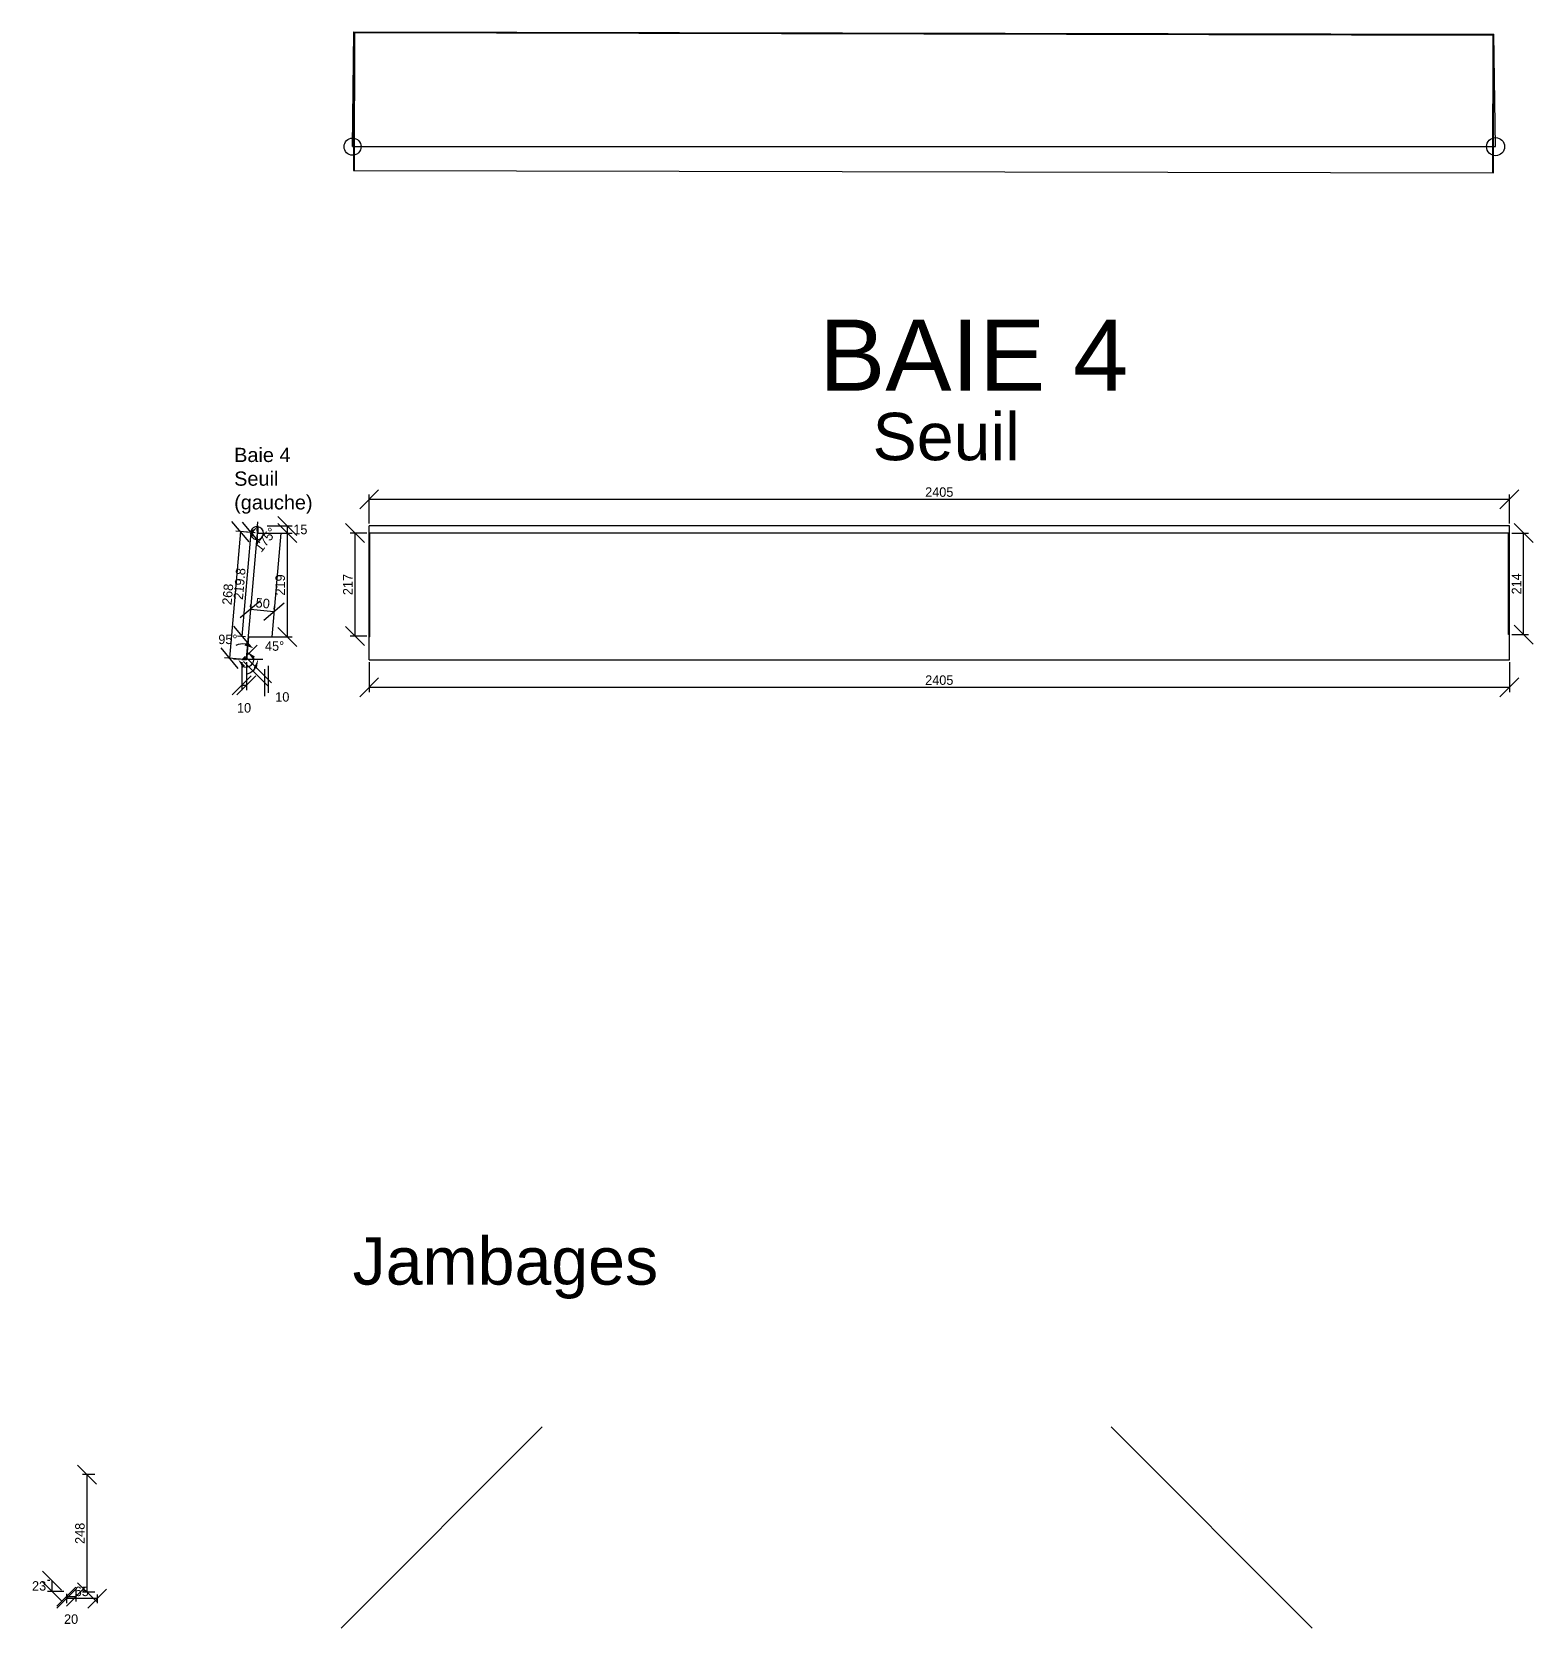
# Model space of a CAD drawing. Header units: millimetres. Extents: x -676 to 20580, y -6551 to 2408.
# Drawn here: x -676 to 2490, y -1724 to 1642 of the extents above; entities that cross this region are included whole.
import ezdxf

# ---------------------------------------------------------------- set-up
doc = ezdxf.new("R2010")
doc.units = ezdxf.units.MM
doc.layers.get('0').update_dxf_attribs({"lineweight": 25, "true_color": 0xffffff})
doc.layers.get('Defpoints').update_dxf_attribs({"true_color": 0xffffff})
for name, color, linetype, lineweight, true_color in [('0 ... Seuil', 178, 'Continuous', 25, 0x000000), ('0 ... Seuil ... Existant', 2, 'Continuous', 25, 0xffff00), ('0 ... Seuil ... Existant ... Projection Joue Théorique', 96, 'Continuous', 25, 0x008000), ('0 ... Seuil ... Rectangle', 5, 'Continuous', 25, 0x0000ff), ('Cotes', 4, 'Continuous', 25, 0x00ffff)]:
    doc.layers.add(name, color=color, linetype=linetype, lineweight=lineweight, true_color=true_color)
doc.styles.add('QCADDimTextStyle', font='txt')
doc.styles.add('textstyle11', font='')
doc.styles.add('textstyle12', font='')
doc.styles.add('textstyle22', font='')
doc.styles.add('textstyle24', font='')
doc.styles.get('textstyle11').set_extended_font_data('Liberation Sans')
doc.styles.get('textstyle12').set_extended_font_data('Liberation Sans')
doc.styles.get('textstyle22').set_extended_font_data('Liberation Sans')
doc.styles.get('textstyle24').set_extended_font_data('Liberation Sans')
doc.dimstyles.new('QCADDimStyle', dxfattribs={"dimtxt": 20, "dimasz": 20, "dimexe": 10, "dimexo": 5, "dimgap": 5, "dimtad": 1, "dimtoh": 1, "dimdec": 4, "dimzin": 0, "dimdsep": 46, "dimtxsty": 'QCADDimTextStyle', "dimcen": 0.09, "dimadec": 0, "dimazin": 0, "dimtfac": 1, "dimtdec": 4, "dimtofl": 0, "dimtmove": 0, "dimatfit": 3, "dimfxl": 1, "dimtolj": 1, "dimtzin": 0, "dimarcsym": 0})

# ---------------------------------------------------------------- blocks, each defined once
blk = doc.blocks.new('SeuilBaie1_VueDessus')
at = {"layer": '0 ... Seuil'}
for p, q in [((-5, -282), (-5, 0)), ((2400, 0), (-5, 0)), ((2400, -282), (2400, 0)), ((2400, -15), (-5, -15)), ((-3.5, -234), (-3.5, -15)), ((2398.5, -229), (2398.5, -15)), ((-3.5, -234), (-5, -234)), ((2400, -229), (2398.5, -229)), ((-5, -282), (2400, -282))]:
    blk.add_line(p, q, dxfattribs=at)
blk = doc.blocks.new('*D20')
at = {"layer": 'Cotes', "color": 0, "lineweight": -2}
for p, q in [((35, 313), (35, 249.8)), ((2440, 313), (2440, 249.8)), ((55, 279.8), (15, 239.8)), ((2420, 239.8), (2460, 279.8)), ((35, 259.8), (2440, 259.8))]:
    blk.add_line(p, q, dxfattribs=at)
at = {"layer": 'Defpoints', "color": 0}
for p in [(35, 318), (2440, 318), (2440, 259.8)]:
    blk.add_point(p, dxfattribs=at)
at = {"layer": 'Cotes', "color": 0, "insert": (1237.5, 274.8), "char_height": 20, "attachment_point": 5, "style": 'QCADDimTextStyle'}
blk.add_mtext('\\A1;2405', dxfattribs=at)
blk = doc.blocks.new('*D21')
at = {"layer": 'Cotes', "color": 0, "lineweight": -2}
for p, q in [((55, 676.4), (15, 636.4)), ((2420, 636.4), (2460, 676.4)), ((35, 605), (35, 666.4)), ((35, 656.4), (2440, 656.4)), ((2440, 605), (2440, 666.4))]:
    blk.add_line(p, q, dxfattribs=at)
at = {"layer": 'Defpoints', "color": 0}
for p in [(2440, 656.4), (35, 600), (2440, 600)]:
    blk.add_point(p, dxfattribs=at)
at = {"layer": 'Cotes', "color": 0, "insert": (1237.5, 671.4), "char_height": 20, "attachment_point": 5, "style": 'QCADDimTextStyle'}
blk.add_mtext('\\A1;2405', dxfattribs=at)
blk = doc.blocks.new('*D29')
at = {"layer": 'Cotes', "color": 0, "lineweight": -2}
for p, q in [((-583.7, -1642), (-623.7, -1682)), ((-558.7, -1682), (-518.7, -1642)), ((-603.7, -1655), (-603.7, -1672)), ((-538.7, -1662), (-603.7, -1662)), ((-538.7, -1653.5), (-538.7, -1672))]:
    blk.add_line(p, q, dxfattribs=at)
at = {"layer": 'Defpoints', "color": 0}
for p in [(-538.7, -1648.5), (-603.7, -1650), (-603.7, -1662)]:
    blk.add_point(p, dxfattribs=at)
at = {"layer": 'Cotes', "color": 0, "insert": (-571.2, -1647), "char_height": 20, "attachment_point": 5, "style": 'QCADDimTextStyle'}
blk.add_mtext('\\A1;65', dxfattribs=at)
blk = doc.blocks.new('*D30')
at = {"layer": 'Cotes', "color": 0, "lineweight": -2}
for p, q in [((-583.7, -1638), (-623.7, -1678)), ((-603.7, -1678), (-563.7, -1638)), ((-603.7, -1652), (-603.7, -1668)), ((-603.7, -1658), (-583.7, -1658)), ((-583.7, -1652), (-583.7, -1668))]:
    blk.add_line(p, q, dxfattribs=at)
at = {"layer": 'Defpoints', "color": 0}
for p in [(-603.7, -1647), (-583.7, -1647), (-583.7, -1658)]:
    blk.add_point(p, dxfattribs=at)
at = {"layer": 'Cotes', "color": 0, "insert": (-593.7, -1705.5), "char_height": 20, "attachment_point": 5, "style": 'QCADDimTextStyle'}
blk.add_mtext('\\A1;20', dxfattribs=at)
blk = doc.blocks.new('*D33')
at = {"layer": 'Cotes', "color": 0, "lineweight": -2}
for p, q in [((-613.7, -1644), (-653.7, -1604)), ((-653.7, -1627), (-613.7, -1667)), ((-638.7, -1624), (-643.7, -1624)), ((-608.7, -1647), (-643.7, -1647)), ((-633.7, -1647), (-633.7, -1624))]:
    blk.add_line(p, q, dxfattribs=at)
at = {"layer": 'Defpoints', "color": 0}
for p in [(-633.7, -1624), (-633.7, -1624), (-603.7, -1647)]:
    blk.add_point(p, dxfattribs=at)
at = {"layer": 'Cotes', "color": 0, "insert": (-661.2, -1635.5), "char_height": 20, "attachment_point": 5, "style": 'QCADDimTextStyle'}
blk.add_mtext('\\A1;23', dxfattribs=at)
blk = doc.blocks.new('*D35')
at = {"layer": 'Cotes', "color": 0, "lineweight": -2}
for p, q in [((-540, -1420.5), (-580, -1380.5)), ((-543.7, -1400.5), (-570, -1400.5)), ((-560, -1648.5), (-560, -1400.5)), ((-580, -1628.5), (-540, -1668.5)), ((-543.7, -1648.5), (-570, -1648.5))]:
    blk.add_line(p, q, dxfattribs=at)
at = {"layer": 'Defpoints', "color": 0}
for p in [(-560, -1400.5), (-538.7, -1400.5), (-538.7, -1648.5)]:
    blk.add_point(p, dxfattribs=at)
at = {"layer": 'Cotes', "color": 0, "insert": (-575, -1524.5), "char_height": 20, "attachment_point": 5, "rotation": 90, "style": 'QCADDimTextStyle'}
blk.add_mtext('\\A1;248', dxfattribs=at)
blk = doc.blocks.new('*D51')
at = {"layer": 'Cotes', "color": 0, "lineweight": -2}
for p, q in [((2445, 585), (2480, 585)), ((2490, 565), (2450, 605)), ((2470, 371), (2470, 585)), ((2445, 371), (2480, 371)), ((2450, 391), (2490, 351))]:
    blk.add_line(p, q, dxfattribs=at)
at = {"layer": 'Defpoints', "color": 0}
for p in [(2440, 585), (2470, 585), (2440, 371)]:
    blk.add_point(p, dxfattribs=at)
at = {"layer": 'Cotes', "color": 0, "insert": (2455, 478), "char_height": 20, "attachment_point": 5, "rotation": 90, "style": 'QCADDimTextStyle'}
blk.add_mtext('\\A1;214', dxfattribs=at)
blk = doc.blocks.new('*D52')
at = {"layer": 'Cotes', "color": 0, "lineweight": -2}
for p, q in [((25, 565), (-15, 605)), ((30, 585), (-5, 585)), ((5, 585), (5, 368)), ((-15, 388), (25, 348)), ((30, 368), (-5, 368))]:
    blk.add_line(p, q, dxfattribs=at)
at = {"layer": 'Defpoints', "color": 0}
for p in [(35, 585), (5, 368), (35, 368)]:
    blk.add_point(p, dxfattribs=at)
at = {"layer": 'Cotes', "color": 0, "insert": (-10, 476.5), "char_height": 20, "attachment_point": 5, "rotation": 90, "style": 'QCADDimTextStyle'}
blk.add_mtext('\\A1;217', dxfattribs=at)
blk = doc.blocks.new('SeuilBaie1_VueCoupeOuest')
at = {"layer": '0 ... Seuil'}
for p, q in [((-1.5, 0), (-1.5, -15)), ((-1.5, 0), (0, 0)), ((0, 0), (0, -14.9)), ((-1.5, -14.9), (-24.7, -280.5)), ((-1.5, -14.9), (48.7, -14.9)), ((48.7, -14.9), (29.5, -233.9)), ((-19.2, -233.9), (-23.4, -282)), ((-20.7, -233.9), (29.5, -233.9)), ((-26.8, -274.9), (-33.9, -282)), ((-23.4, -282), (-33.9, -282)), ((-25.7, -276), (-30.2, -280.5)), ((-24.7, -280.5), (-30.2, -280.5)), ((-25.7, -276), (-26.8, -274.9))]:
    blk.add_line(p, q, dxfattribs=at)
blk = doc.blocks.new('*D57')
at = {"layer": 'Cotes', "color": 0, "lineweight": -2}
for p, q in [((-117.6, 580), (-157.6, 620)), ((-180.4, 600), (-127.6, 600)), ((-180.4, 585), (-127.6, 585)), ((-157.6, 605), (-117.6, 565)), ((-137.6, 585), (-137.6, 600))]:
    blk.add_line(p, q, dxfattribs=at)
at = {"layer": 'Defpoints', "color": 0}
for p in [(-185.4, 600), (-185.4, 585), (-137.6, 600)]:
    blk.add_point(p, dxfattribs=at)
at = {"layer": 'Cotes', "color": 0, "insert": (-110.1, 592.5), "char_height": 20, "attachment_point": 5, "style": 'QCADDimTextStyle'}
blk.add_mtext('\\A1;15', dxfattribs=at)
blk = doc.blocks.new('*D58')
at = {"layer": 'Cotes', "color": 0, "lineweight": -2}
for p, q in [((-218.4, 566.5), (-254.7, 609.8)), ((-236.5, 588.2), (-259.9, 321.2)), ((-205.5, 585.4), (-246.5, 589)), ((-278.1, 342.8), (-241.7, 299.5)), ((-228.8, 318.5), (-269.9, 322))]:
    blk.add_line(p, q, dxfattribs=at)
at = {"layer": 'Defpoints', "color": 0}
for p in [(-200.5, 585), (-259.9, 321.2), (-223.9, 318)]:
    blk.add_point(p, dxfattribs=at)
at = {"layer": 'Cotes', "color": 0, "insert": (-263.2, 456), "char_height": 20, "attachment_point": 5, "rotation": 85, "style": 'QCADDimTextStyle'}
blk.add_mtext('\\A1;268', dxfattribs=at)
blk = doc.blocks.new('*D59')
at = {"layer": 'Cotes', "color": 0, "lineweight": -2}
for p, q in [((-233.9, 313), (-233.9, 253.9)), ((-223.9, 313), (-223.9, 253.9)), ((-213.9, 283.9), (-253.9, 243.9)), ((-243.9, 243.9), (-203.9, 283.9)), ((-223.9, 263.9), (-233.9, 263.9))]:
    blk.add_line(p, q, dxfattribs=at)
at = {"layer": 'Defpoints', "color": 0}
for p in [(-233.9, 318), (-223.9, 318), (-233.9, 263.9)]:
    blk.add_point(p, dxfattribs=at)
at = {"layer": 'Cotes', "color": 0, "insert": (-228.9, 216.4), "char_height": 20, "attachment_point": 5, "style": 'QCADDimTextStyle'}
blk.add_mtext('\\A1;10', dxfattribs=at)
blk = doc.blocks.new('*D60')
at = {"layer": 'Cotes', "color": 0, "lineweight": -2}
for p, q in [((-193.9, 442.4), (-237.2, 406.1)), ((-187.4, 401.7), (-144.1, 438.1)), ((-215.6, 424.3), (-165.8, 419.9)), ((-215.1, 429.2), (-214.7, 434.2)), ((-165.3, 424.9), (-164.9, 429.9))]:
    blk.add_line(p, q, dxfattribs=at)
at = {"layer": 'Defpoints', "color": 0}
for p in [(-215.6, 424.3), (-165.8, 419.9), (-165.8, 419.9)]:
    blk.add_point(p, dxfattribs=at)
at = {"layer": 'Cotes', "color": 0, "insert": (-189.4, 437), "char_height": 20, "attachment_point": 5, "rotation": 355, "style": 'QCADDimTextStyle'}
blk.add_mtext('\\A1;50', dxfattribs=at)
blk = doc.blocks.new('*D61')
at = {"layer": 'Cotes', "color": 0, "lineweight": -2}
for p, q in [((-230.3, 314.5), (-178.3, 262.4)), ((-223.3, 321.6), (-171.2, 269.5)), ((-178.3, 304.9), (-178.3, 248.3)), ((-185.3, 241.2), (-185.3, 297.8))]:
    blk.add_line(p, q, dxfattribs=at)
at = {"layer": 'Defpoints', "color": 0}
for p in [(-233.9, 318), (-226.8, 325.1), (-178.3, 276.6)]:
    blk.add_point(p, dxfattribs=at)
at = {"layer": 'Cotes', "color": 0, "insert": (-148.2, 239.4), "char_height": 20, "attachment_point": 5, "style": 'QCADDimTextStyle'}
blk.add_mtext('\\A1;10', dxfattribs=at)
blk = doc.blocks.new('*D62')
at = {"layer": 'Cotes', "color": 0, "lineweight": -2}
for p, q in [((-201.1, 590.1), (-199.5, 608.5)), ((-201.5, 580), (-201.5, 561.5))]:
    blk.add_line(p, q, dxfattribs=at)
for start, end in [(180.5927, 276.1855), (78.8145, 174.4073), (270, 85)]:
    blk.add_arc((-201.5, 585), 13.5, start, end, dxfattribs=at)
at = {"layer": 'Cotes', "color": 0}
for points in [[(-217.4, 584.1), (-212.5, 588.6), (-201.5, 571.5)], [(-212.7, 582.5), (-217.3, 587.3), (-200.3, 598.5)]]:
    blk.add_solid(points, dxfattribs=at)
at = {"layer": 'Defpoints', "color": 0}
for p in [(-201.5, 600), (-201.5, 585.1), (-201.5, 585), (-189.4, 591.1), (-202.9, 568.7)]:
    blk.add_point(p, dxfattribs=at)
at = {"layer": 'Cotes', "color": 0, "insert": (-183.3, 570.9), "char_height": 20, "attachment_point": 5, "rotation": 52.1656, "style": 'QCADDimTextStyle'}
blk.add_mtext('\\A1;175%%d', dxfattribs=at)
blk = doc.blocks.new('*D63')
at = {"layer": 'Cotes', "color": 0, "lineweight": -2}
for p, q in [((-222.5, 327.9), (-201.4, 349)), ((-219.8, 319), (-189, 319))]:
    blk.add_line(p, q, dxfattribs=at)
for start, end in [(80.9056, 116.8113), (288.1887, 324.0944)]:
    blk.add_arc((-231.4, 319), 32.4, start, end, dxfattribs=at)
at = {"layer": 'Cotes', "color": 0}
for points in [[(-227.8, 348.1), (-224.8, 354), (-208.5, 342)], [(-202, 299), (-208.3, 301), (-199, 319)]]:
    blk.add_solid(points, dxfattribs=at)
at = {"layer": 'Defpoints', "color": 0}
for p in [(-231.4, 319), (-231.4, 319), (-226.1, 324.4), (-224.8, 319), (-200.1, 327.4)]:
    blk.add_point(p, dxfattribs=at)
at = {"layer": 'Cotes', "color": 0, "insert": (-164.5, 346.7), "char_height": 20, "attachment_point": 5, "style": 'QCADDimTextStyle'}
blk.add_mtext('\\A1;45%%d', dxfattribs=at)
blk = doc.blocks.new('*D64')
at = {"layer": 'Cotes', "color": 0, "lineweight": -2}
blk.add_line((-236.4, 319), (-251.4, 319), dxfattribs=at)
for start, end in [(253.9674, 327.9349), (297.0651, 11.0326)]:
    blk.add_arc((-224.8, 319), 16.6, start, end, dxfattribs=at)
at = {"layer": 'Cotes', "color": 0}
for points in [[(-226.7, 305), (-232, 301), (-241.4, 319)], [(-206.2, 324.7), (-210.7, 319.7), (-223.3, 335.6)]]:
    blk.add_solid(points, dxfattribs=at)
at = {"layer": 'Defpoints', "color": 0}
for p in [(-223.1, 338.4), (-232.2, 333.9), (-231.4, 319), (-224.8, 319), (-224.8, 319)]:
    blk.add_point(p, dxfattribs=at)
at = {"layer": 'Cotes', "color": 0, "insert": (-263, 360.8), "char_height": 20, "attachment_point": 5, "style": 'QCADDimTextStyle'}
blk.add_mtext('\\A1;95%%d', dxfattribs=at)
blk = doc.blocks.new('*D65')
at = {"layer": 'Cotes', "color": 0, "lineweight": -2}
for p, q in [((-196.5, 585.1), (-127.6, 585.1)), ((-117.6, 565.1), (-157.6, 605.1)), ((-137.6, 366.1), (-137.6, 585.1)), ((-157.6, 386.1), (-117.6, 346.1)), ((-215.7, 366.1), (-127.6, 366.1))]:
    blk.add_line(p, q, dxfattribs=at)
at = {"layer": 'Defpoints', "color": 0}
for p in [(-201.5, 585.1), (-137.6, 585.1), (-220.7, 366.1)]:
    blk.add_point(p, dxfattribs=at)
at = {"layer": 'Cotes', "color": 0, "insert": (-152.6, 475.6), "char_height": 20, "attachment_point": 5, "rotation": 90, "style": 'QCADDimTextStyle'}
blk.add_mtext('\\A1;219', dxfattribs=at)
blk = doc.blocks.new('*D66')
at = {"layer": 'Cotes', "color": 0, "lineweight": -2}
for p, q in [((-195.6, 564.5), (-232, 607.8)), ((-232.9, 367.2), (-213.8, 586.2)), ((-206.5, 585.5), (-223.7, 587)), ((-251.1, 388.8), (-214.8, 345.5)), ((-225.6, 366.5), (-242.9, 368))]:
    blk.add_line(p, q, dxfattribs=at)
at = {"layer": 'Defpoints', "color": 0}
for p in [(-213.8, 586.2), (-201.5, 585.1), (-220.7, 366.1)]:
    blk.add_point(p, dxfattribs=at)
at = {"layer": 'Cotes', "color": 0, "insert": (-238.3, 478), "char_height": 20, "attachment_point": 5, "rotation": 85, "style": 'QCADDimTextStyle'}
blk.add_mtext('\\A1;219.8', dxfattribs=at)

msp = doc.modelspace()

# ---------------------------------------------------------------- linework, layer by layer
for p, q in [((400, -1300), (-24.26, -1724.26)), ((1600, -1300), (2024.26, -1724.26))]:
    msp.add_line(p, q)
at = {"layer": '0 ... Seuil ... Existant'}
for p, q in [((0, 1400), (2.46, 1641.99)), ((2.46, 1641.99), (2407.3, 1636.97)), ((2411, 1400), (2407.3, 1636.97)), ((0, 1400), (2411, 1400))]:
    msp.add_line(p, q, dxfattribs=at)
at = {"layer": '0 ... Seuil ... Existant ... Projection Joue Théorique'}
for centre, radius in [((0, 1400), 18), ((2411, 1400), 19)]:
    msp.add_circle(centre, radius, dxfattribs=at)
at = {"layer": '0 ... Seuil ... Rectangle'}
for p, q in [((2.46, 1641.99), (1.85, 1349.99)), ((2.46, 1641.99), (2407.3, 1636.97)), ((2.46, 1640.49), (2407.29, 1635.47)), ((3.96, 1641.98), (3.35, 1349.98)), ((2405.19, 1344.97), (2405.8, 1636.97)), ((2406.69, 1344.97), (2407.3, 1636.97)), ((1.85, 1349.99), (2406.69, 1344.97))]:
    msp.add_line(p, q, dxfattribs=at)

# ---------------------------------------------------------------- block references
at = {"layer": '0 ... Seuil'}
for name, p in [('SeuilBaie1_VueCoupeOuest', (-200, 600)), ('SeuilBaie1_VueDessus', (40, 600))]:
    msp.add_blockref(name, p, dxfattribs=at)

# ---------------------------------------------------------------- texts
at = {"attachment_point": 1}
for s, insert, char_height, style in [('Seuil', (1096.85, 838.71), 100, 'textstyle11'), ('Baie 4\\PSeuil\\P(gauche)', (-249.74, 764.91), 30, 'textstyle24'), ('Jambages', (0, -900), 100, 'textstyle12')]:
    msp.add_mtext(s, dxfattribs=dict(at, insert=insert, char_height=char_height, style=style))
at = {"layer": '0 ... Seuil', "insert": (983.91, 1035.31), "char_height": 150, "attachment_point": 1, "style": 'textstyle22'}
msp.add_mtext('BAIE 4', dxfattribs=at)

# ---------------------------------------------------------------- dimensions: what is measured, and where the dimension line sits
at = {"layer": 'Cotes'}
for p1, p2, distance, picture, middle in [((35, 600), (2440, 600), 56.44, '*D21', (1237.5, 671.44)), ((-200.5, 585), (-223.86, 318.02), -36.18, '*D58', (-263.16, 455.97)), ((-220.66, 366.09), (-201.5, 585.09), 12.34, '*D66', (-238.31, 477.97)), ((-185.44, 585), (-185.44, 600), -47.84, '*D57', (-110.1, 592.5)), ((-215.57, 424.26), (-165.76, 419.9), 0, '*D60', (-189.35, 437.02)), ((-223.86, 318.02), (-233.86, 318.02), 54.12, '*D59', (-228.86, 216.4)), ((-233.86, 318.02), (-226.79, 325.09), -68.62, '*D61', (-148.21, 239.44)), ((35, 318.02), (2440, 318.02), -58.27, '*D20', (1237.5, 274.75))]:
    dim = msp.add_aligned_dim(p1=p1, p2=p2, distance=distance, dimstyle='QCADDimStyle', override={"dimtxt": 20, "dimasz": 20, "dimexe": 10, "dimexo": 5, "dimgap": 5, "dimdec": 1, "dimzin": 8, "dimtsz": 20, "dimclrd": 0, "dimclre": 0, "dimclrt": 0, "dimazin": 2, "dimtmove": 2}, dxfattribs=at)
    dim.commit()
    dim.dimension.update_dxf_attribs({"geometry": picture, "text_midpoint": middle})
dim = msp.add_angular_dim_2l(base=(-189.44, 591.1), line1=((-201.5, 600), (-201.5, 585)), line2=((-201.5, 585.09), (-202.93, 568.71)), dimstyle='QCADDimStyle', override={"dimtxt": 20, "dimasz": 20, "dimexe": 10, "dimexo": 5, "dimgap": 5, "dimdec": 1, "dimzin": 8, "dimtsz": 20, "dimclrd": 0, "dimclre": 0, "dimclrt": 0, "dimazin": 2, "dimtmove": 2}, dxfattribs=at)
dim.commit()
dim.dimension.update_dxf_attribs({"geometry": '*D62', "text_midpoint": (-183.29, 570.9), "dimtype": 162})
for base, p1, p2, angle, picture, middle in [((-137.6, 585.09), (-220.66, 366.09), (-201.5, 585.09), 90, '*D65', (-152.6, 475.59)), ((5, 368), (35, 585), (35, 368), 90, '*D52', (-10, 476.5)), ((2470, 585), (2440, 371), (2440, 585), 90, '*D51', (2455, 478)), ((-560, -1400.5), (-538.7, -1648.5), (-538.7, -1400.5), 90, '*D35', (-575, -1524.5)), ((-633.7, -1624), (-603.7, -1647), (-633.7, -1624), 90, '*D33', (-661.2, -1635.5)), ((-603.7, -1662), (-538.7, -1648.5), (-603.7, -1650), 180, '*D29', (-571.2, -1647)), ((-583.7, -1658), (-603.7, -1647), (-583.7, -1647), 180, '*D30', (-593.7, -1705.5))]:
    dim = msp.add_linear_dim(base=base, p1=p1, p2=p2, angle=angle, dimstyle='QCADDimStyle', override={"dimtxt": 20, "dimasz": 20, "dimexe": 10, "dimexo": 5, "dimgap": 5, "dimdec": 1, "dimzin": 8, "dimtsz": 20, "dimclrd": 0, "dimclre": 0, "dimclrt": 0, "dimazin": 2, "dimtmove": 2}, dxfattribs=at)
    dim.commit()
    dim.dimension.update_dxf_attribs({"geometry": picture, "text_midpoint": middle})
for base, line1, line2, picture, middle in [((-232.23, 333.87), ((-223.08, 338.37), (-224.77, 319.02)), ((-224.77, 319.02), (-231.44, 319.02)), '*D64', (-263.03, 360.77)), ((-200.11, 327.42), ((-224.77, 319.02), (-231.44, 319.02)), ((-231.44, 319.02), (-226.08, 324.38)), '*D63', (-164.52, 346.74))]:
    dim = msp.add_angular_dim_2l(base=base, line1=line1, line2=line2, dimstyle='QCADDimStyle', override={"dimtxt": 20, "dimasz": 20, "dimexe": 10, "dimexo": 5, "dimgap": 5, "dimdec": 1, "dimzin": 8, "dimtsz": 20, "dimclrd": 0, "dimclre": 0, "dimclrt": 0, "dimazin": 2, "dimtmove": 2}, dxfattribs=at)
    dim.commit()
    dim.dimension.update_dxf_attribs({"geometry": picture, "text_midpoint": middle})

doc.saveas('drawing.dxf')
